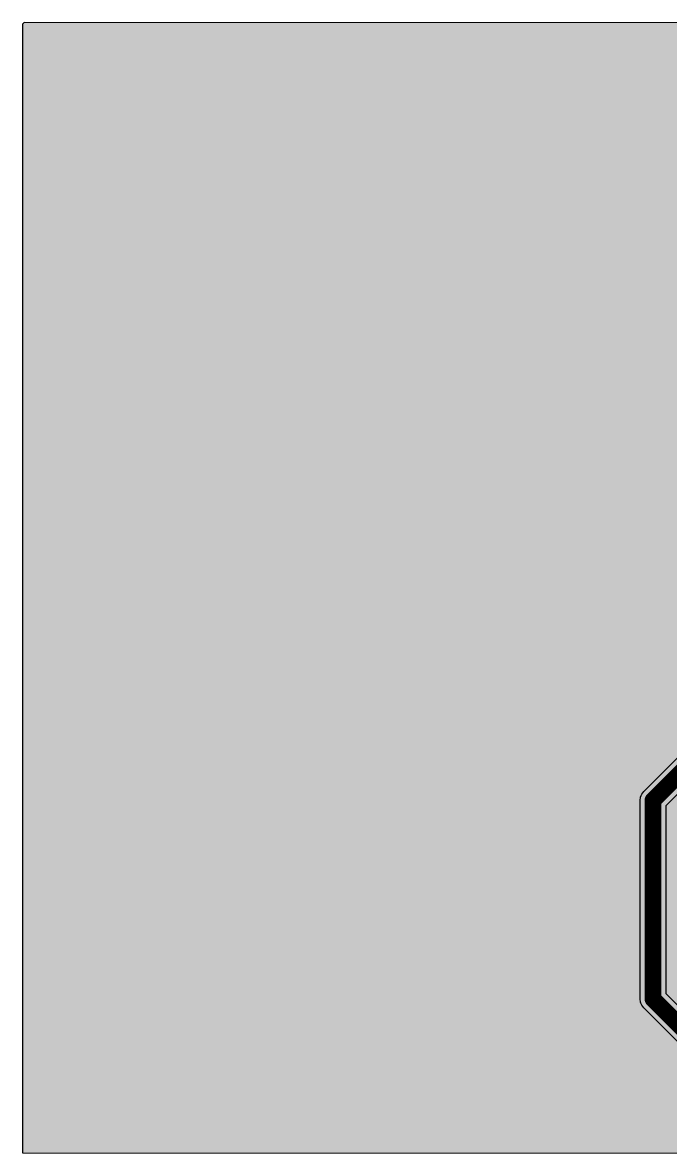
# Model space of a CAD drawing. Header units: inches. Extents: x 0 to 111, y 0 to 67.
# Drawn here: x 0 to 38.5, y 0 to 67.3 of the extents above; entities that cross this region are included whole.
import ezdxf

# ---------------------------------------------------------------- set-up
doc = ezdxf.new("R2010")
doc.units = ezdxf.units.IN
doc.layers.add('ProtoPCB.GBL', color=7, linetype='Continuous')

msp = doc.modelspace()

# ---------------------------------------------------------------- hatches: boundary and pattern name
at = {"layer": 'ProtoPCB.GBL'}
for color, points in [(11, [(0, 67.2084), (0, 0.0254), (81.1911, 0), (81.28, 0.0889), (81.28, 24.2926), (81.28, 24.2926), (81.28, 24.3332), (81.2698, 24.3434), (81.2546, 24.3586), (81.3054, 24.4094), (81.3283, 24.4094), (81.3435, 24.4094), (81.3435, 24.4094), (81.3613, 24.4094), (81.3765, 24.4094), (81.3765, 24.4094), (111.252, 24.4094), (111.252, 48.2346), (111.1377, 48.3591), (79.9846, 48.3362), (79.9338, 67.2592), (0.0914, 67.2998)]), (7, [(49.3344, 62.0878), (49.6367, 62.0471), (49.9161, 61.9303), (50.1574, 61.7474), (50.3428, 61.5061), (50.4596, 61.2242), (50.5003, 60.9219), (50.4596, 60.6222), (50.3428, 60.3402), (50.1574, 60.0989), (50.0964, 60.0532), (50.0964, 55.1993), (50.071, 55.0037), (50.0482, 54.9504), (49.9948, 54.8208), (49.8729, 54.6633), (41.529, 46.3169), (41.529, 37.5488), (41.6306, 37.4167), (41.7322, 37.1704), (41.7678, 36.9062), (41.7678, 36.3982), (41.7322, 36.1315), (41.6306, 35.8851), (41.529, 35.753), (41.529, 27.338), (41.6306, 27.2059), (41.7322, 26.9596), (41.7678, 26.6954), (41.7678, 26.1874), (41.7322, 25.9207), (41.6306, 25.6743), (41.5036, 25.5092), (41.5036, 24.257), (41.4782, 24.0589), (41.4553, 24.0055), (41.402, 23.876), (41.2801, 23.7185), (38.2524, 20.6883), (38.2524, 9.5098), (42.6339, 5.1283), (69.154, 5.1283), (73.9165, 9.8908), (73.9165, 20.5664), (73.853, 20.6121), (73.6702, 20.8534), (73.5533, 21.1353), (73.5127, 21.4376), (73.5533, 21.7373), (73.6702, 22.0193), (73.853, 22.2606), (74.0943, 22.4434), (74.3763, 22.5603), (74.676, 22.6009), (74.9783, 22.5603), (75.2602, 22.4434), (75.5015, 22.2606), (75.6844, 22.0193), (75.8012, 21.7373), (75.8419, 21.4376), (75.8012, 21.1353), (75.6844, 20.8534), (75.5015, 20.6121), (75.438, 20.5664), (75.438, 9.5758), (75.4126, 9.3777), (75.3897, 9.3243), (75.3364, 9.1948), (75.2145, 9.0373), (70.0075, 3.8303), (69.85, 3.7084), (69.7205, 3.6551), (69.6671, 3.6322), (69.469, 3.6068), (42.3164, 3.6068), (42.1208, 3.6322), (42.0675, 3.6551), (41.9379, 3.7084), (41.7805, 3.8303), (36.9545, 8.6563), (36.8325, 8.8138), (36.7792, 8.9433), (36.7563, 8.9967), (36.7309, 9.1948), (36.7309, 21.0058), (36.7563, 21.2014), (36.7944, 21.2928), (36.8325, 21.3843), (36.9545, 21.5417), (39.9821, 24.572), (39.9821, 25.5092), (39.8551, 25.6743), (39.7535, 25.9207), (39.718, 26.1874), (39.718, 26.6954), (39.7535, 26.9596), (39.8551, 27.2059), (40.0075, 27.4041), (40.0075, 35.687), (39.8551, 35.8851), (39.7535, 36.1315), (39.718, 36.3982), (39.718, 36.9062), (39.7535, 37.1704), (39.8551, 37.4167), (40.0075, 37.6149), (40.0075, 46.6344), (40.0329, 46.83), (40.0558, 46.8833), (40.1091, 47.0129), (40.2311, 47.1703), (48.575, 55.5142), (48.575, 60.0532), (48.5115, 60.0989), (48.326, 60.3402), (48.2117, 60.6222), (48.1711, 60.9219), (48.2117, 61.2242), (48.326, 61.5061), (48.5115, 61.7474), (48.7528, 61.9303), (49.0347, 62.0471)])]:
    msp.add_hatch(color=color, dxfattribs=at).paths.add_polyline_path(points)

# ---------------------------------------------------------------- linework, layer by layer
at = {"layer": 'ProtoPCB.GBL', "color": 11}
msp.add_lwpolyline([(0, 67.2084), (0, 0.0254), (81.1911, 0), (81.28, 0.0889), (81.28, 24.2926), (81.28, 24.2926), (81.28, 24.3332), (81.2698, 24.3434), (81.2546, 24.3586), (81.3054, 24.4094), (81.3283, 24.4094), (81.3435, 24.4094), (81.3435, 24.4094), (81.3613, 24.4094), (81.3765, 24.4094), (81.3765, 24.4094), (111.252, 24.4094), (111.252, 48.2346), (111.1377, 48.3591), (79.9846, 48.3362), (79.9338, 67.2592), (0.0914, 67.2998), (0, 67.2084)], dxfattribs=at)
at = {"layer": 'ProtoPCB.GBL', "color": 7}
for points in [[(41.7805, 3.8303), (36.9545, 8.6563), (36.8325, 8.8138), (36.7792, 8.9433), (36.7563, 8.9967), (36.7309, 9.1948), (36.7309, 21.0058), (36.7563, 21.2014), (36.7944, 21.2928), (36.8325, 21.3843), (36.9545, 21.5417), (39.9821, 24.572)], [(41.2801, 23.7185), (38.2524, 20.6883), (38.2524, 9.5098), (42.6339, 5.1283)]]:
    msp.add_lwpolyline(points, dxfattribs=at)
at = {"layer": 'ProtoPCB.GBL', "color": 11, "const_width": 0.9982}
for points in [[(40.7416, 24.257), (37.4904, 21.0058)], [(37.4904, 9.1948), (37.4904, 21.0058)], [(42.3164, 4.3688), (37.4904, 9.1948)]]:
    msp.add_lwpolyline(points, dxfattribs=at)
at = {"layer": 'ProtoPCB.GBL', "color": 11}
for points in [[(37.2408, 21.0058, 0.4991, 0.4991, 1), (37.74, 21.0058, 0.4991, 0.4991, 1), (37.2408, 21.0058, 0.4991, 0.4991, 0)], [(37.2408, 21.0058, 0.4991, 0.4991, 1), (37.74, 21.0058, 0.4991, 0.4991, 1), (37.2408, 21.0058, 0.4991, 0.4991, 0)], [(37.2408, 9.1948, 0.4991, 0.4991, 1), (37.74, 9.1948, 0.4991, 0.4991, 1), (37.2408, 9.1948, 0.4991, 0.4991, 0)], [(37.2408, 9.1948, 0.4991, 0.4991, 1), (37.74, 9.1948, 0.4991, 0.4991, 1), (37.2408, 9.1948, 0.4991, 0.4991, 0)]]:
    msp.add_lwpolyline(points, format="xyseb", dxfattribs=at)

doc.saveas('drawing.dxf')
